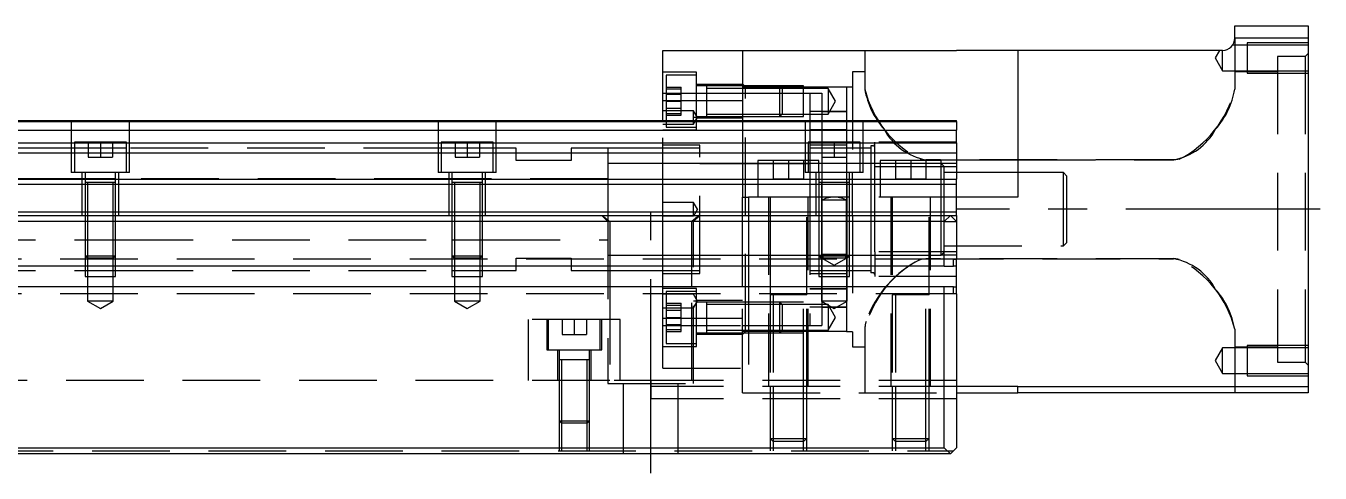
# Model space of a CAD drawing. Extents: x -12 to 851, y -348 to 120.
# Drawn here: x 427.8 to 639.4, y -322.5 to -249.3 of the extents above; entities that cross this region are included whole.
import ezdxf

# ---------------------------------------------------------------- set-up
doc = ezdxf.new("R2010")
doc.units = 0
doc.linetypes.add('CENTER', pattern=[50.8, 31.75, -6.35, 6.35, -6.35])
doc.linetypes.add('DASHED', pattern=[19.05, 12.7, -6.35])
doc.layers.get('0').update_dxf_attribs({"linetype": 'CONTINUOUS'})
doc.layers.add('CENTER', color=1, linetype='CENTER')

msp = doc.modelspace()

# ---------------------------------------------------------------- linework, layer by layer
at = {"color": 7, "linetype": 'CONTINUOUS'}
for p, q in [((625.5, -251.31), (625.5, -249.31)), ((625.5, -249.31), (637.5, -249.31)), ((637.5, -249.31), (637.5, -251.31)), ((637.5, -251.31), (625.5, -251.31)), ((637.5, -251.31), (637.5, -308.31)), ((532, -253.31), (545, -253.31)), ((532, -261.53), (532, -253.31)), ((545, -253.31), (580, -253.31)), ((545, -253.31), (545, -264.81)), ((590, -253.31), (580, -253.31)), ((623.5, -253.31), (590, -253.31)), ((590, -253.31), (590, -277.31)), ((532, -264.81), (532, -261.53)), ((532, -261.53), (545, -261.53)), ((383.5, -264.81), (580, -264.81)), ((383.5, -264.97), (580, -264.97)), ((383.5, -266.37), (580, -266.37)), ((580, -264.97), (580, -264.81)), ((580, -264.97), (580, -266.37)), ((580, -268.45), (580, -266.37)), ((383.5, -268.45), (580, -268.45)), ((580, -268.45), (580, -270.07)), ((383.5, -270.07), (580, -270.07)), ((580, -270.07), (580, -274.36)), ((383.5, -274.36), (580, -274.36)), ((502.5, -274.91), (497.5, -274.91)), ((502.5, -274.91), (497.5, -274.91)), ((580, -275.21), (580, -274.36)), ((0, -275.21), (580, -275.21)), ((580, -279.71), (580, -275.21)), ((590, -277.31), (580, -277.31)), ((0, -279.71), (580, -279.71)), ((1, -280.31), (579, -280.31)), ((578, -281.31), (2, -281.31)), ((578, -281.31), (579, -280.31)), ((578, -288.61), (578, -281.31)), ((579, -280.31), (580, -281.31)), ((579, -280.31), (580, -280.31)), ((580, -280.31), (580, -279.71)), ((580, -281.31), (580, -287.46)), ((579.5, -288.61), (579.5, -287.46)), ((579.5, -287.46), (580, -287.46)), ((580, -288.61), (580, -287.46)), ((578, -288.61), (2, -288.61)), ((578, -288.61), (579.5, -288.61)), ((580, -288.61), (579.5, -288.61)), ((580, -292.01), (580, -288.61)), ((578, -292.01), (2, -292.01)), ((579.5, -292.01), (578, -292.01)), ((578, -318.31), (578, -292.01)), ((579.5, -292.01), (580, -292.01)), ((579.5, -293.16), (579.5, -292.01)), ((580, -293.16), (580, -292.01)), ((555.5, -293.31), (549.5, -293.31)), ((575.5, -293.31), (569.5, -293.31)), ((580, -293.16), (579.5, -293.16)), ((580, -293.16), (580, -318.31)), ((539.1, -294.49), (539.1, -299.49)), ((539.1, -294.49), (539.1, -294.89)), ((539.1, -296.99), (539.1, -299.49)), ((539.1, -296.99), (539.1, -299.49)), ((590, -308.31), (580, -308.31)), ((590, -309.31), (590, -308.31)), ((590, -308.31), (637.5, -308.31)), ((637.5, -308.31), (637.5, -309.31)), ((580, -309.31), (590, -309.31)), ((637.5, -309.31), (590, -309.31)), ((579, -319.31), (1, -319.31)), ((2, -318.31), (578, -318.31)), ((579, -319.31), (578, -318.31)), ((580, -318.31), (579, -319.31))]:
    msp.add_line(p, q, dxfattribs=at)
at = {"color": 3, "linetype": 'DASHED'}
for p, q in [((625.5, -251.31), (625.5, -259.68)), ((565, -253.31), (565, -259.68)), ((623.01, -253.31), (622.29, -254.56)), ((623.5, -256.66), (623.5, -253.31)), ((625.12, -252.49), (625.14, -252.46)), ((627.5, -252.46), (625.14, -252.46)), ((637.5, -252.06), (627.5, -252.06)), ((627.5, -252.06), (627.5, -257.06)), ((637.5, -252.46), (627.5, -252.46)), ((637.5, -253.81), (637, -254.31)), ((622.29, -254.56), (623.5, -256.66)), ((637, -254.31), (632.5, -254.31)), ((632.5, -254.31), (632.5, -304.31)), ((637, -254.31), (637, -304.31)), ((537.5, -256.88), (532, -256.88)), ((537.5, -257.38), (532.5, -257.38)), ((532.5, -257.38), (532.5, -261.63)), ((537.5, -266.38), (537.5, -256.88)), ((565, -256.81), (563, -256.81)), ((563, -256.81), (563, -273.31)), ((623.5, -256.66), (627.5, -256.66)), ((632.5, -256.81), (625.5, -256.81)), ((627.5, -256.66), (637.5, -256.66)), ((627.5, -257.06), (637.5, -257.06)), ((532.5, -259.32), (535, -259.32)), ((532.5, -259.63), (535, -259.63)), ((535, -260.48), (535, -259.32)), ((545, -258.88), (537.5, -258.88)), ((539.1, -259.13), (537.5, -259.13)), ((539.1, -259.13), (539.09, -259.13)), ((545, -259.13), (539.1, -259.13)), ((539.1, -259.13), (539.1, -259.13)), ((539.1, -259.13), (539.1, -259.53)), ((539.1, -259.13), (539.1, -264.13)), ((539.1, -259.13), (539.1, -264.13)), ((545, -259.53), (539.1, -259.53)), ((539.1, -259.53), (539.1, -261.49)), ((545.5, -259.31), (545, -258.81)), ((551.1, -259.13), (545, -259.13)), ((551.1, -259.13), (545, -259.13)), ((545.5, -259.31), (545, -259.31)), ((551.5, -259.53), (545, -259.53)), ((551.28, -259.31), (545.5, -259.31)), ((545.5, -299.31), (545.5, -259.31)), ((551.5, -259.53), (551.1, -259.13)), ((555, -259.13), (551.1, -259.13)), ((551.1, -261.63), (551.1, -259.13)), ((555, -259.31), (551.28, -259.31)), ((555, -259.53), (551.5, -259.53)), ((551.5, -259.53), (551.5, -261.63)), ((555, -264.13), (555, -259.13)), ((562, -259.31), (555, -259.31)), ((559, -259.53), (555, -259.53)), ((560.21, -261.63), (559, -259.53)), ((559, -259.53), (559, -261.63)), ((563, -259.31), (562, -259.31)), ((562, -259.31), (562, -268.31)), ((532, -260.31), (532.5, -260.31)), ((532, -260.31), (532.5, -260.31)), ((532.5, -260.31), (545, -260.31)), ((532.5, -260.31), (545, -260.31)), ((532.5, -260.48), (535, -260.48)), ((532.5, -261.63), (532.5, -264.81)), ((532.5, -261.63), (535, -261.63)), ((535, -262.79), (535, -260.48)), ((539.1, -261.49), (539.1, -261.77)), ((539.1, -261.63), (539.1, -264.13)), ((539.1, -261.63), (539.1, -264.13)), ((539.1, -261.77), (539.1, -263.73)), ((545, -260.31), (551.5, -260.31)), ((545, -260.31), (551.5, -260.31)), ((551.1, -264.13), (551.1, -261.63)), ((551.5, -260.31), (555, -260.31)), ((551.5, -260.31), (555, -260.31)), ((551.5, -261.63), (551.5, -263.73)), ((555, -260.31), (556, -260.31)), ((555, -260.31), (556, -260.31)), ((556, -260.31), (558, -260.31)), ((556, -260.31), (556, -271.31)), ((558, -260.31), (558, -268.31)), ((559, -263.73), (560.21, -261.63)), ((559, -261.63), (559, -263.73)), ((537, -263.21), (532, -263.21)), ((532.5, -262.79), (535, -262.79)), ((532.5, -263.63), (535, -263.63)), ((532.5, -263.94), (535, -263.94)), ((535, -263.94), (535, -262.79)), ((537.66, -264.31), (537, -263.21)), ((537, -264.31), (537, -263.21)), ((537, -265.41), (537.66, -264.31)), ((537, -265.41), (537, -264.31)), ((537.66, -264.31), (537, -264.31)), ((537.5, -264.13), (539.1, -264.13)), ((545, -264.38), (537.5, -264.38)), ((539.09, -264.13), (545, -264.13)), ((539.1, -263.73), (545, -263.73)), ((545, -263.73), (551.5, -263.73)), ((545, -264.13), (551.1, -264.13)), ((545, -264.13), (551.1, -264.13)), ((551.1, -264.13), (551.5, -263.73)), ((551.1, -264.13), (555, -264.13)), ((551.5, -263.73), (555, -263.73)), ((555, -263.73), (559, -263.73)), ((558, -263.31), (556, -263.31)), ((558, -263.31), (562, -263.31)), ((562, -263.31), (558, -263.31)), ((435.25, -264.81), (435.25, -273.31)), ((444.75, -273.31), (444.75, -264.81)), ((495.25, -264.81), (495.25, -273.31)), ((504.75, -273.31), (504.75, -264.81)), ((532, -280.31), (532, -264.81)), ((532, -265.41), (537, -265.41)), ((537.5, -266.38), (532, -266.38)), ((532.5, -264.81), (532.5, -265.88)), ((532.5, -265.88), (537.5, -265.88)), ((545, -264.81), (545, -277.31)), ((555.25, -264.81), (555.25, -273.31)), ((562, -266.31), (556, -266.31)), ((562, -266.31), (556, -266.31)), ((564.75, -273.31), (564.75, -264.81)), ((435.75, -268.31), (435.75, -273.31)), ((444.25, -268.31), (435.75, -268.31)), ((438, -268.31), (438, -270.81)), ((440, -268.31), (440, -270.81)), ((442, -268.31), (442, -270.81)), ((444.25, -273.31), (444.25, -268.31)), ((495.75, -268.31), (495.75, -273.31)), ((504.25, -268.31), (495.75, -268.31)), ((498, -268.31), (498, -270.81)), ((500, -268.31), (500, -270.81)), ((502, -268.31), (502, -270.81)), ((504.25, -273.31), (504.25, -268.31)), ((555.75, -268.31), (555.75, -273.31)), ((564.25, -268.31), (555.75, -268.31)), ((558, -268.31), (558, -270.81)), ((560, -268.31), (560, -270.81)), ((562, -268.31), (562, -270.81)), ((564.25, -273.31), (564.25, -268.31)), ((566.63, -272.38), (566.63, -268.31)), ((580, -268.31), (566.63, -268.31)), ((435.75, -269.31), (384.25, -269.31)), ((444.25, -269.31), (435.75, -269.31)), ((438, -270.81), (440, -270.81)), ((440, -270.81), (442, -270.81)), ((495.75, -269.31), (444.25, -269.31)), ((504.25, -269.31), (495.75, -269.31)), ((498, -270.81), (500, -270.81)), ((500, -270.81), (502, -270.81)), ((508, -269.31), (504.25, -269.31)), ((508, -271.31), (508, -269.31)), ((523, -269.31), (517, -269.31)), ((517, -269.31), (517, -271.31)), ((532, -269.31), (523, -269.31)), ((523, -269.31), (523, -279.31)), ((523, -269.31), (523, -279.31)), ((538, -268.81), (532, -268.81)), ((538, -269.31), (532, -269.31)), ((538, -289.81), (538, -268.81)), ((562, -268.81), (556, -268.81)), ((566, -269.31), (556, -269.31)), ((558, -270.81), (558, -277.81)), ((558, -270.81), (560, -270.81)), ((560, -270.81), (562, -270.81)), ((562, -270.81), (562, -273.31)), ((566.31, -268.93), (566, -268.93)), ((566, -268.93), (566, -277.31)), ((517, -271.31), (508, -271.31)), ((532, -271.81), (523, -271.81)), ((538, -271.81), (532, -271.81)), ((545, -271.81), (538, -271.81)), ((538, -271.81), (545, -271.81)), ((547.5, -271.81), (545, -271.81)), ((545, -271.81), (547.5, -271.81)), ((547.5, -271.31), (547.5, -277.31)), ((555.75, -271.31), (547.5, -271.31)), ((555.75, -271.81), (547.5, -271.81)), ((547.5, -271.81), (555.75, -271.81)), ((550, -271.31), (550, -274.31)), ((552.5, -271.31), (552.5, -274.31)), ((555, -271.31), (555, -274.31)), ((557.5, -271.31), (555.75, -271.31)), ((556, -271.81), (555.75, -271.81)), ((555.75, -271.81), (556, -271.81)), ((556, -271.31), (556, -273.31)), ((557.5, -271.81), (556, -271.81)), ((557.5, -273.31), (557.5, -271.31)), ((562, -271.81), (557.5, -271.81)), ((564.25, -271.81), (562, -271.81)), ((566, -271.81), (564.25, -271.81)), ((566.63, -271.81), (566, -271.81)), ((566.63, -271.81), (566, -271.81)), ((567.5, -271.81), (566.63, -271.81)), ((567.5, -271.81), (566.63, -271.81)), ((566.63, -277.31), (566.63, -272.38)), ((567.5, -272.38), (566.63, -272.38)), ((567.5, -271.31), (567.5, -277.31)), ((577.5, -271.31), (567.5, -271.31)), ((577.5, -271.81), (567.5, -271.81)), ((577.5, -271.81), (567.5, -271.81)), ((577.5, -272.38), (567.5, -272.38)), ((570, -271.31), (570, -274.31)), ((572.5, -271.31), (572.5, -274.31)), ((574.07, -271.12), (574.31, -271.17)), ((574.31, -271.17), (574.65, -271.22)), ((574.65, -271.22), (575, -271.23)), ((615.5, -271.23), (575, -271.23)), ((575, -271.23), (580, -271.23)), ((575, -271.31), (575, -274.31)), ((577.5, -277.31), (577.5, -271.31)), ((578, -272.31), (577.5, -271.81)), ((580, -271.81), (577.5, -271.81)), ((580, -272.38), (577.5, -272.38)), ((578, -277.31), (578, -272.31)), ((580, -271.23), (590, -271.23)), ((590, -271.23), (615.5, -271.23)), ((615.85, -271.22), (615.5, -271.23)), ((616.19, -271.17), (615.85, -271.22)), ((616.43, -271.12), (616.19, -271.17)), ((437.5, -274.31), (383.5, -274.31)), ((444.75, -273.31), (435.25, -273.31)), ((437, -273.31), (437, -280.31)), ((437.5, -273.31), (437.5, -274.91)), ((442.5, -274.31), (437.5, -274.31)), ((437.5, -274.9), (437.5, -274.91)), ((437.5, -274.91), (437.5, -274.91)), ((437.5, -274.91), (437.5, -280.31)), ((442.5, -274.91), (437.5, -274.91)), ((437.9, -274.91), (437.9, -280.31)), ((442.1, -280.31), (442.1, -274.91)), ((442.5, -274.91), (442.5, -273.31)), ((497.5, -274.31), (442.5, -274.31)), ((442.5, -274.91), (442.5, -274.9)), ((442.5, -274.91), (442.5, -274.91)), ((442.5, -280.31), (442.5, -274.91)), ((443, -280.31), (443, -273.31)), ((504.75, -273.31), (495.25, -273.31)), ((497, -273.31), (497, -280.31)), ((497.5, -273.31), (497.5, -274.91)), ((502.5, -274.31), (497.5, -274.31)), ((497.5, -274.9), (497.5, -274.91)), ((497.5, -274.91), (497.5, -274.91)), ((497.5, -274.91), (497.5, -280.31)), ((502.5, -274.91), (497.5, -274.91)), ((497.9, -274.91), (497.9, -280.31)), ((502.1, -280.31), (502.1, -274.91)), ((502.5, -274.91), (502.5, -273.31)), ((523, -274.31), (502.5, -274.31)), ((502.5, -274.91), (502.5, -274.9)), ((502.5, -274.91), (502.5, -274.91)), ((502.5, -280.31), (502.5, -274.91)), ((503, -280.31), (503, -273.31)), ((550, -274.31), (552.5, -274.31)), ((552.5, -274.31), (555, -274.31)), ((564.75, -273.31), (555.25, -273.31)), ((556, -273.31), (556, -277.31)), ((557, -273.31), (557, -280.31)), ((557.5, -273.31), (557.5, -274.91)), ((557.5, -274.9), (557.5, -274.91)), ((557.5, -274.91), (557.5, -274.91)), ((557.5, -274.91), (557.5, -280.31)), ((562.5, -274.91), (557.5, -274.91)), ((557.9, -274.91), (557.9, -280.31)), ((562, -273.31), (562, -274.91)), ((562, -274.91), (562, -277.31)), ((562.1, -280.31), (562.1, -274.91)), ((562.5, -274.91), (562.5, -273.31)), ((562.5, -274.91), (562.5, -274.9)), ((562.5, -274.91), (562.5, -274.91)), ((562.5, -280.31), (562.5, -274.91)), ((563, -280.31), (563, -273.31)), ((570, -274.31), (572.5, -274.31)), ((572.5, -274.31), (575, -274.31)), ((580, -273.31), (578, -273.31)), ((590, -273.31), (580, -273.31)), ((597.5, -273.31), (590, -273.31)), ((598, -273.81), (597.5, -273.31)), ((597.5, -279.31), (597.5, -273.31)), ((598, -273.81), (598, -279.31)), ((523, -279.31), (523, -280.31)), ((523, -279.31), (523, -280.31)), ((537, -278.21), (532, -278.21)), ((537.66, -279.31), (537, -278.21)), ((537, -280.41), (537, -278.21)), ((537.66, -279.31), (537, -280.41)), ((545, -277.31), (546, -277.31)), ((545, -280.31), (545, -277.31)), ((557.5, -277.31), (546, -277.31)), ((546, -277.31), (546, -280.31)), ((549.25, -277.31), (549.25, -308.31)), ((549.5, -277.31), (549.5, -280.31)), ((555.5, -293.31), (555.5, -277.31)), ((555.75, -308.31), (555.75, -277.31)), ((556, -277.31), (556, -298.31)), ((557.9, -277.31), (557.5, -277.31)), ((559.87, -277.31), (557.9, -277.31)), ((558, -277.81), (558, -280.31)), ((562, -277.81), (558, -277.81)), ((560.13, -277.31), (559.87, -277.31)), ((560.06, -277.31), (559.94, -277.31)), ((562.1, -277.31), (560.13, -277.31)), ((562, -277.31), (562, -277.81)), ((562, -280.31), (562, -277.81)), ((562.5, -277.31), (562.1, -277.31)), ((580, -277.31), (562.5, -277.31)), ((566, -277.31), (566, -289.68)), ((566.63, -286.24), (566.63, -277.31)), ((569.25, -277.31), (569.25, -308.31)), ((569.5, -277.31), (569.5, -293.31)), ((575.5, -293.31), (575.5, -277.31)), ((575.75, -308.31), (575.75, -277.31)), ((577.5, -279.31), (577.5, -277.31)), ((577.5, -286.81), (577.5, -279.31)), ((578, -279.31), (578, -277.31)), ((578, -281.31), (578, -279.31)), ((597.5, -285.31), (597.5, -279.31)), ((598, -279.31), (598, -284.81)), ((437.5, -280.31), (437.5, -286.91)), ((437.5, -280.31), (437.5, -286.91)), ((437.9, -280.31), (437.9, -287.31)), ((442.1, -287.31), (442.1, -280.31)), ((442.5, -286.91), (442.5, -280.31)), ((442.5, -286.91), (442.5, -280.31)), ((497.5, -280.31), (497.5, -286.91)), ((497.5, -280.31), (497.5, -286.91)), ((497.9, -280.31), (497.9, -287.31)), ((502.1, -287.31), (502.1, -280.31)), ((502.5, -286.91), (502.5, -280.31)), ((502.5, -286.91), (502.5, -280.31)), ((522, -280.31), (523, -281.31)), ((522.06, -280.31), (523.29, -281.31)), ((523, -280.31), (523, -281.08)), ((523, -280.31), (523, -281.08)), ((523, -281.08), (523, -281.31)), ((523, -281.08), (523, -281.31)), ((523, -281.31), (523, -307.81)), ((523.29, -281.31), (523.29, -288.61)), ((532, -288.61), (532, -280.31)), ((537, -280.41), (532, -280.41)), ((537.94, -280.31), (536.71, -281.31)), ((536.71, -288.61), (536.71, -281.31)), ((537, -281.31), (538, -280.31)), ((537, -307.81), (537, -281.31)), ((545, -288.61), (545, -280.31)), ((546, -280.31), (546, -288.61)), ((549.5, -280.31), (549.5, -288.61)), ((557.5, -280.31), (557.5, -286.91)), ((557.5, -280.31), (557.5, -286.91)), ((557.9, -280.31), (557.9, -287.31)), ((558, -280.31), (558, -286.68)), ((562, -286.68), (562, -280.31)), ((562.1, -287.31), (562.1, -280.31)), ((562.5, -286.91), (562.5, -280.31)), ((562.5, -286.91), (562.5, -280.31)), ((563, -280.31), (563, -301.81)), ((578, -281.31), (580, -281.31)), ((580, -280.31), (580, -281.31)), ((416.71, -284.31), (437.5, -284.31)), ((437.5, -284.31), (437.9, -284.31)), ((437.9, -284.31), (442.1, -284.31)), ((442.1, -284.31), (442.5, -284.31)), ((442.5, -284.31), (497.5, -284.31)), ((497.5, -284.31), (497.9, -284.31)), ((497.9, -284.31), (502.1, -284.31)), ((502.1, -284.31), (502.5, -284.31)), ((502.5, -284.31), (523, -284.31)), ((578, -285.31), (597.5, -285.31)), ((597.5, -285.31), (598, -284.81)), ((579.5, -287.46), (0.5, -287.46)), ((437.5, -286.91), (437.9, -287.31)), ((437.5, -286.91), (437.5, -288.61)), ((437.5, -286.91), (442.5, -286.91)), ((437.9, -287.31), (437.9, -290.31)), ((442.1, -287.31), (437.9, -287.31)), ((442.1, -287.31), (442.5, -286.91)), ((442.1, -290.31), (442.1, -287.31)), ((442.5, -288.61), (442.5, -286.91)), ((497.5, -286.91), (497.9, -287.31)), ((497.5, -286.91), (497.5, -288.61)), ((497.5, -286.91), (502.5, -286.91)), ((497.9, -287.31), (497.9, -290.31)), ((502.1, -287.31), (497.9, -287.31)), ((502.1, -287.31), (502.5, -286.91)), ((502.1, -290.31), (502.1, -287.31)), ((502.5, -288.61), (502.5, -286.91)), ((508, -287.31), (517, -287.31)), ((508, -288.61), (508, -287.31)), ((517, -287.31), (517, -288.61)), ((523, -286.81), (523.29, -286.81)), ((523.29, -286.81), (532, -286.81)), ((532, -286.81), (538, -286.81)), ((538, -286.81), (545, -286.81)), ((538, -286.81), (545, -286.81)), ((545, -286.81), (549.5, -286.81)), ((545, -286.81), (549.5, -286.81)), ((549.5, -286.81), (556, -286.81)), ((549.5, -286.81), (556, -286.81)), ((556, -286.81), (566, -286.81)), ((557.5, -286.91), (557.9, -287.31)), ((557.5, -286.91), (557.5, -288.61)), ((557.5, -286.91), (562.5, -286.91)), ((557.9, -287.31), (557.9, -290.31)), ((562.1, -287.31), (557.9, -287.31)), ((558, -286.68), (558, -287.31)), ((558, -286.68), (558.17, -287.31)), ((562, -286.68), (558, -286.68)), ((558, -287.31), (560, -288.46)), ((558, -287.31), (558, -298.31)), ((560, -288.46), (562, -287.31)), ((561.83, -287.31), (562, -286.68)), ((562, -287.31), (562, -286.68)), ((562, -287.31), (562, -299.31)), ((562.1, -287.31), (562.5, -286.91)), ((562.1, -290.31), (562.1, -287.31)), ((562.5, -288.61), (562.5, -286.91)), ((566, -286.81), (577.5, -286.81)), ((566.63, -286.24), (566.63, -290.31)), ((580, -286.24), (566.63, -286.24)), ((574.07, -287.5), (574.26, -287.46)), ((575, -287.39), (574.26, -287.46)), ((574.26, -287.46), (575, -287.39)), ((615.5, -287.39), (575, -287.39)), ((575, -287.39), (615.5, -287.39)), ((577.5, -286.81), (578, -286.31)), ((580, -286.81), (577.5, -286.81)), ((615.85, -287.4), (615.5, -287.39)), ((616.19, -287.45), (615.85, -287.4)), ((616.43, -287.5), (616.19, -287.45)), ((416.71, -289.31), (437.5, -289.31)), ((437.5, -288.61), (437.5, -290.31)), ((437.5, -289.31), (442.5, -289.31)), ((442.5, -290.31), (442.5, -288.61)), ((442.5, -289.31), (497.5, -289.31)), ((497.5, -288.61), (497.5, -290.31)), ((497.5, -289.31), (502.5, -289.31)), ((502.5, -290.31), (502.5, -288.61)), ((502.5, -289.31), (508, -289.31)), ((508, -289.31), (508, -288.61)), ((517, -288.61), (517, -289.31)), ((517, -289.31), (523, -289.31)), ((523, -289.31), (523.29, -289.31)), ((523.29, -288.61), (523.29, -292.01)), ((523.29, -289.31), (532, -289.31)), ((532, -297.09), (532, -288.61)), ((532, -289.31), (538, -289.31)), ((532, -289.81), (538, -289.81)), ((536.71, -292.01), (536.71, -288.61)), ((545, -292.01), (545, -288.61)), ((546, -288.61), (546, -292.01)), ((549.5, -288.61), (549.5, -292.01)), ((556, -289.31), (566, -289.31)), ((556, -289.81), (562, -289.81)), ((557.5, -288.61), (557.5, -290.31)), ((562.5, -290.31), (562.5, -288.61)), ((566.31, -289.68), (566, -289.68)), ((437.5, -290.31), (442.5, -290.31)), ((437.9, -290.31), (437.9, -294.31)), ((442.1, -294.31), (442.1, -290.31)), ((497.5, -290.31), (502.5, -290.31)), ((497.9, -290.31), (497.9, -294.31)), ((502.1, -294.31), (502.1, -290.31)), ((523.29, -292.01), (523.29, -307.31)), ((536.71, -307.31), (536.71, -292.01)), ((545, -308.31), (545, -292.01)), ((546, -292.01), (546, -308.31)), ((549.5, -292.01), (549.5, -293.31)), ((557.5, -290.31), (562.5, -290.31)), ((557.9, -290.31), (557.9, -294.31)), ((562.1, -294.31), (562.1, -290.31)), ((580, -290.31), (566.63, -290.31)), ((579.5, -293.16), (0.5, -293.16)), ((537.5, -292.24), (532, -292.24)), ((537, -293.21), (532, -293.21)), ((537.5, -292.74), (532.5, -292.74)), ((532.5, -292.74), (532.5, -301.24)), ((537.66, -294.31), (537, -293.21)), ((537.5, -296.99), (537.5, -292.24)), ((549.5, -293.3), (549.5, -293.31)), ((549.5, -293.31), (549.5, -308.31)), ((549.5, -293.31), (549.5, -293.31)), ((555.5, -293.31), (549.5, -293.31)), ((550, -293.31), (550, -308.31)), ((555, -308.31), (555, -293.31)), ((555.5, -308.31), (555.5, -293.3)), ((556, -292.31), (562, -292.31)), ((562, -292.31), (556, -292.31)), ((569.5, -293.3), (569.5, -308.31)), ((575.5, -293.31), (569.5, -293.31)), ((570, -293.31), (570, -308.31)), ((575, -308.31), (575, -293.31)), ((575.5, -308.31), (575.5, -293.3)), ((437.9, -294.31), (440, -295.52)), ((442.1, -294.31), (437.9, -294.31)), ((440, -295.52), (442.1, -294.31)), ((497.9, -294.31), (500, -295.52)), ((502.1, -294.31), (497.9, -294.31)), ((500, -295.52), (502.1, -294.31)), ((532, -295.41), (537, -295.41)), ((532.5, -294.68), (535, -294.68)), ((532.5, -294.99), (535, -294.99)), ((532.5, -295.83), (535, -295.83)), ((535, -294.99), (535, -294.68)), ((535, -296.99), (535, -294.99)), ((537, -295.41), (537.66, -294.31)), ((537.66, -294.31), (537, -294.31)), ((545, -294.24), (537.5, -294.24)), ((539.1, -294.49), (537.5, -294.49)), ((545, -294.49), (539.09, -294.49)), ((539.1, -294.49), (539.1, -299.49)), ((545, -294.89), (539.1, -294.89)), ((539.1, -294.89), (539.1, -299.09)), ((549.5, -294.49), (545, -294.49)), ((549.5, -294.49), (545, -294.49)), ((549.5, -294.89), (545, -294.89)), ((550, -294.49), (549.5, -294.49)), ((550, -294.49), (549.5, -294.49)), ((550, -294.89), (549.5, -294.89)), ((551.1, -294.49), (550, -294.49)), ((551.1, -294.49), (550, -294.49)), ((551.5, -294.89), (550, -294.89)), ((551.5, -294.89), (551.1, -294.49)), ((555, -294.49), (551.1, -294.49)), ((551.1, -299.49), (551.1, -294.49)), ((555, -294.89), (551.5, -294.89)), ((551.5, -294.89), (551.5, -299.09)), ((559, -294.89), (555, -294.89)), ((558, -295.31), (556, -295.31)), ((557.9, -294.31), (560, -295.52)), ((562.1, -294.31), (557.9, -294.31)), ((558, -295.31), (562, -295.31)), ((562, -295.31), (558, -295.31)), ((560.21, -296.99), (559, -294.89)), ((559, -294.89), (559, -299.09)), ((560, -295.52), (562.1, -294.31)), ((523.29, -297.31), (510, -297.31)), ((510, -307.31), (510, -297.31)), ((513, -297.31), (513, -302.31)), ((513.25, -297.31), (513.25, -302.31)), ((515.5, -297.31), (515.5, -299.81)), ((517.5, -297.31), (517.5, -299.81)), ((519.5, -297.31), (519.5, -299.81)), ((521.75, -302.31), (521.75, -297.31)), ((522, -302.31), (522, -297.31)), ((525, -297.31), (523.29, -297.31)), ((525, -307.31), (525, -297.31)), ((532, -305.31), (532, -297.09)), ((532, -297.09), (536.71, -297.09)), ((532, -298.31), (545, -298.31)), ((532, -298.31), (545, -298.31)), ((532.5, -296.99), (535, -296.99)), ((532.5, -298.14), (535, -298.14)), ((535, -298.99), (535, -296.99)), ((536.71, -297.09), (545, -297.09)), ((537.5, -301.74), (537.5, -296.99)), ((545, -298.31), (549.5, -298.31)), ((545, -298.31), (549.5, -298.31)), ((549.5, -298.31), (550, -298.31)), ((549.5, -298.31), (550, -298.31)), ((550, -298.31), (551.5, -298.31)), ((550, -298.31), (551.5, -298.31)), ((551.5, -298.31), (555, -298.31)), ((551.5, -298.31), (555, -298.31)), ((555, -298.31), (556, -298.31)), ((555, -298.31), (556, -298.31)), ((556, -298.31), (558, -298.31)), ((559, -299.09), (560.21, -296.99)), ((515.5, -299.81), (517.5, -299.81)), ((517.5, -299.81), (519.5, -299.81)), ((532.5, -298.99), (535, -298.99)), ((532.5, -299.3), (535, -299.3)), ((535, -299.3), (535, -298.99)), ((537.5, -299.49), (539.1, -299.49)), ((537.5, -299.74), (545, -299.74)), ((539.09, -299.49), (545, -299.49)), ((539.1, -299.09), (545, -299.09)), ((545, -299.09), (549.5, -299.09)), ((545, -299.81), (545.5, -299.31)), ((545.5, -299.31), (545, -299.31)), ((545, -299.49), (549.5, -299.49)), ((545, -299.49), (549.5, -299.49)), ((549.5, -299.31), (545.5, -299.31)), ((549.5, -299.09), (550, -299.09)), ((550, -299.31), (549.5, -299.31)), ((549.5, -299.49), (550, -299.49)), ((549.5, -299.49), (550, -299.49)), ((550, -299.09), (551.5, -299.09)), ((551.28, -299.31), (550, -299.31)), ((550, -299.49), (551.1, -299.49)), ((550, -299.49), (551.1, -299.49)), ((551.1, -299.49), (551.5, -299.09)), ((551.1, -299.49), (555, -299.49)), ((555, -299.31), (551.28, -299.31)), ((551.5, -299.09), (555, -299.09)), ((555, -299.09), (559, -299.09)), ((562, -299.31), (555, -299.31)), ((562, -299.31), (563, -299.31)), ((565, -298.94), (565, -309.31)), ((625.5, -298.94), (625.5, -309.31)), ((513, -302.31), (522, -302.31)), ((514.75, -302.31), (514.75, -307.31)), ((515, -302.31), (515, -303.91)), ((520, -303.91), (520, -302.31)), ((520.25, -307.31), (520.25, -302.31)), ((532, -301.74), (537.5, -301.74)), ((532.5, -301.24), (537.5, -301.24)), ((563, -301.81), (565, -301.81)), ((623.5, -301.96), (622.29, -304.06)), ((627.5, -301.96), (623.5, -301.96)), ((623.5, -304.06), (623.5, -301.96)), ((625.5, -301.81), (632.5, -301.81)), ((637.5, -301.56), (627.5, -301.56)), ((627.5, -301.56), (627.5, -306.56)), ((637.5, -301.96), (627.5, -301.96)), ((515, -303.9), (515, -307.31)), ((520, -303.91), (515, -303.91)), ((515.4, -303.91), (515.4, -307.31)), ((519.6, -307.31), (519.6, -303.91)), ((520, -307.31), (520, -303.9)), ((622.29, -304.06), (623.5, -306.16)), ((623.5, -306.16), (623.5, -304.06)), ((632.5, -304.31), (637, -304.31)), ((637, -304.31), (637.5, -304.81)), ((532, -305.31), (545, -305.31)), ((623.5, -306.16), (627.5, -306.16)), ((627.5, -306.16), (637.5, -306.16)), ((627.5, -306.56), (637.5, -306.56)), ((523.29, -307.31), (416.71, -307.31)), ((515, -307.31), (515, -313.91)), ((515, -307.31), (515, -313.91)), ((515.4, -307.31), (515.4, -314.31)), ((519.6, -314.31), (519.6, -307.31)), ((520, -313.91), (520, -307.31)), ((520, -313.91), (520, -307.31)), ((523, -307.81), (537, -307.81)), ((536.71, -307.31), (523.29, -307.31)), ((525.5, -307.81), (525.5, -319.31)), ((530, -307.31), (530, -308.31)), ((530, -308.31), (530, -310.31)), ((540, -308.31), (530, -308.31)), ((534.5, -319.31), (534.5, -307.81)), ((580, -307.31), (536.71, -307.31)), ((580, -308.31), (540, -308.31)), ((545, -309.31), (545, -308.31)), ((549.5, -308.31), (549.5, -316.81)), ((549.5, -308.31), (549.5, -316.81)), ((550, -308.31), (550, -317.31)), ((555, -317.31), (555, -308.31)), ((555.5, -316.81), (555.5, -308.31)), ((555.5, -316.81), (555.5, -308.31)), ((569.5, -308.31), (569.5, -316.81)), ((569.5, -308.31), (569.5, -316.81)), ((570, -308.31), (570, -317.31)), ((575, -317.31), (575, -308.31)), ((575.5, -316.81), (575.5, -308.31)), ((575.5, -316.81), (575.5, -308.31)), ((535, -310.31), (530, -310.31)), ((580, -310.31), (535, -310.31)), ((545, -309.31), (580, -309.31)), ((515, -313.91), (515.4, -314.31)), ((515, -313.91), (515, -318.81)), ((515, -313.91), (520, -313.91)), ((515.4, -314.31), (515.4, -318.81)), ((519.6, -314.31), (515.4, -314.31)), ((519.6, -314.31), (520, -313.91)), ((519.6, -318.81), (519.6, -314.31)), ((520, -318.81), (520, -313.91)), ((549.5, -316.81), (550, -317.31)), ((549.5, -316.81), (549.5, -318.81)), ((549.5, -316.81), (555.5, -316.81)), ((550, -317.31), (550, -318.81)), ((555, -317.31), (550, -317.31)), ((555, -317.31), (555.5, -316.81)), ((555, -318.81), (555, -317.31)), ((555.5, -318.81), (555.5, -316.81)), ((569.5, -316.81), (570, -317.31)), ((569.5, -316.81), (569.5, -318.81)), ((569.5, -316.81), (575.5, -316.81)), ((570, -317.31), (570, -318.81)), ((575, -317.31), (570, -317.31)), ((575, -317.31), (575.5, -316.81)), ((575, -318.81), (575, -317.31)), ((575.5, -318.81), (575.5, -316.81)), ((0.5, -318.81), (579.5, -318.81))]:
    msp.add_line(p, q, dxfattribs=at)
at = {"color": 7, "linetype": 'CONTINUOUS'}
msp.add_arc((623.5, -251.31), 2, 270, 0, dxfattribs=at)
at = {"color": 3, "linetype": 'DASHED'}
for centre, radius, start, end in [((577.92, -257.46), 13.11, 189.7598, 221.8618), ((582.06, -255.47), 17.57, 193.8766, 242.9634), ((608.44, -255.47), 17.57, 297.0366, 346.1234), ((612.58, -257.46), 13.11, 318.1382, 350.2402), ((576.82, -261.58), 9.83, 208.1199, 259.3087), ((613.68, -261.58), 9.83, 280.6913, 331.8801), ((566.31, -268.62), 0.313, 270, 0), ((559.94, -281.31), 4, 90, 118.9695), ((560.06, -281.31), 4, 61.0305, 90), ((582.06, -303.15), 17.57, 117.0366, 166.1234), ((581.79, -303.26), 17.5, 115.4964, 161.4282), ((613.68, -297.04), 9.83, 28.1199, 79.3087), ((608.44, -303.15), 17.57, 13.8766, 62.9634), ((566.31, -290), 0.312, 0, 90), ((612.58, -301.16), 13.11, 9.7598, 41.8618), ((569.62, -299.03), 4.62, 163.046, 178.8619)]:
    msp.add_arc(centre, radius, start, end, dxfattribs=at)
at = {"layer": 'CENTER', "color": 1, "linetype": 'CENTER'}
for p, q in [((639.45, -279.31), (580, -279.31)), ((530, -322.46), (530, -279.66))]:
    msp.add_line(p, q, dxfattribs=at)

doc.saveas('drawing.dxf')
